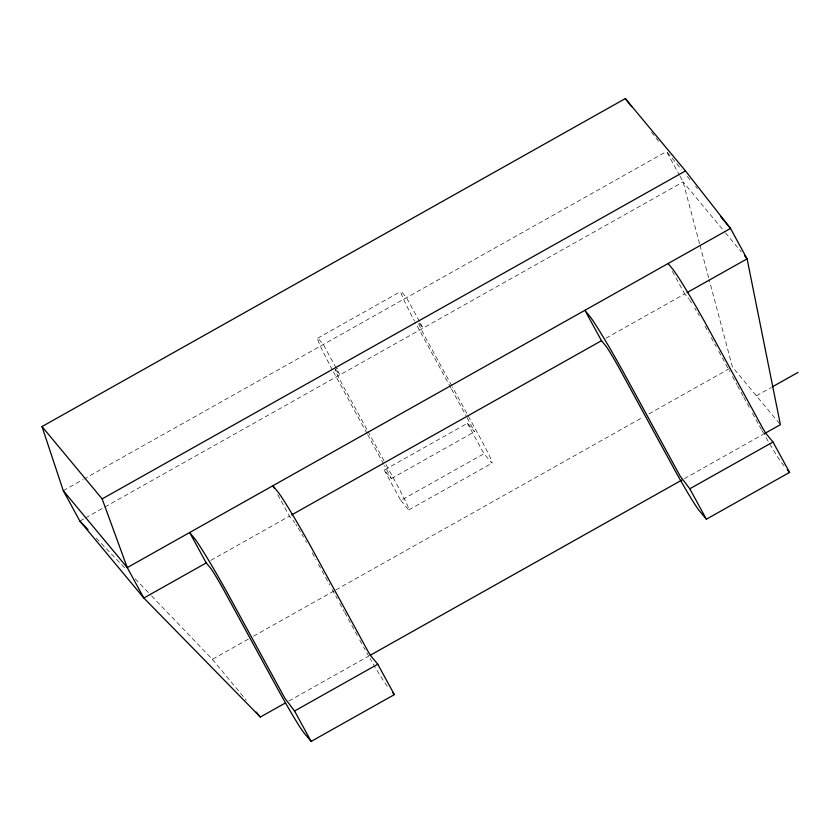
<?xml version="1.0" encoding="UTF-8"?>
<svg xmlns="http://www.w3.org/2000/svg" width="840" height="840" viewBox="0 0 840 840"><rect width="100%" height="100%" fill="white"/><g stroke="black" fill="none" stroke-linecap="round" stroke-linejoin="round"><path stroke-width="0.63" stroke-dasharray="4.2 3.15" d="M467.114 417.669L474.548 431.77L467.418 423.286L384.216 470.075L391.335 478.558L384.531 465.602M317.625 338.216L400.838 291.438M63.284 490.675L82.677 479.766M83.811 479.126L666.54 151.505M337.512 368.245L335.233 369.526A23.898 1.166 60.7 0 0 342.941 385.539L367.322 430.248M79.863 521.083L84.43 518.511M85.564 517.87L103.814 507.612M104.958 506.971L683.12 181.912L724.658 231.872M210.809 560.364L289.454 516.149L293.454 520.957A23.898 1.166 60.7 0 1 294.861 522.889M606.039 338.153L684.684 293.927L688.685 298.736M391.335 478.558L474.548 431.77M384.216 470.075L400.796 500.483L483.998 453.695L490.991 462.116A41.811 2.047 60.7 0 0 478.653 435.046L452.403 386.904M408.944 509.859L492.146 463.082M151.557 595.896L212.363 659.348L248.934 638.778M253.502 636.216L334.656 590.583M335.8 589.942L643.251 417.081M648.974 413.868L731.262 367.594M756.399 395.808L771.015 387.587M288.918 700.98L368.918 655.998M684.38 478.643L763.245 434.301M96.201 538.125L125.244 568.428M135.219 578.844L150.654 594.951M667.37 152.502L681.492 169.481M687.309 176.484L690.638 180.474M695.615 186.47L697.284 188.465M725.487 232.869L741.279 251.853M779.562 423.665L732.407 366.954L709.118 279.5M784.13 465.875L782.575 464.006A41.811 2.047 60.7 0 1 764.169 434.332M419.097 323.295L423.098 328.104L420.021 322.476M400.796 500.483L407.788 508.893A41.811 2.047 60.7 0 0 395.441 481.834L384.815 462.346M212.363 659.348L246.278 700.14M651.483 132.163L660.198 143.357M667.149 152.628L679.434 175.151M680.043 176.274L683.12 181.912L699.657 244.01M704.991 326.109L708.74 332.987M711.239 337.575L716.236 346.742M718.736 351.33L729.992 371.963M732.49 376.551L736.859 384.573M737.489 385.718L743.117 396.039M743.736 397.183L749.984 408.649M752.482 413.238L756.242 420.116A41.811 2.047 60.7 0 0 758.3 423.864M672.409 271.404L684.684 293.927M419.412 321.342L406.518 297.696L401.415 291.68A59.808 2.919 60.7 0 0 414.393 320.828M451.773 385.76L426.153 338.762A23.898 1.166 60.7 0 1 418.582 323.61M450.86 387.87L416.619 325.006A59.808 2.919 60.7 0 1 414.939 321.856M451.49 389.014L466.483 416.524M467.418 423.286L483.998 453.695M367.941 431.393L384.195 461.202M367.028 433.503L333.406 371.794M367.657 434.647L383.901 464.457M312.249 552.909L315.998 559.787M318.507 564.375L329.752 585.008M332.252 589.596L337.25 598.763M339.749 603.351L344.127 611.373M344.757 612.518L357.252 635.45M359.751 640.038L361.001 642.327A41.811 2.047 60.7 0 0 362.019 644.196M277.788 494.75L289.454 516.149M699.993 245.28L708.771 278.24M335.465 369.621A23.898 1.166 60.7 0 1 335.885 370.072L339.885 374.881L323.306 344.474L318.203 338.468A59.808 2.919 60.7 0 0 332.283 369.684M763.634 433.388A41.811 2.047 60.7 0 1 762.017 430.531M761.481 429.576A41.811 2.047 60.7 0 1 758.825 424.82M689.304 299.544A23.898 1.166 60.7 0 1 692.16 303.86M694.754 308.081A23.898 1.166 60.7 0 1 696.182 310.485M697.673 313.036A23.898 1.166 60.7 0 1 699.206 315.693M295.827 524.339A23.898 1.166 60.7 0 1 296.93 526.071M298.169 528.066A23.898 1.166 60.7 0 1 303.461 537.012M305.508 540.624A23.898 1.166 60.7 0 1 306.526 542.441M387.345 686.217A41.811 2.047 60.7 0 1 370.01 658.424M368.403 655.599A41.811 2.047 60.7 0 1 366.786 652.743M365.18 649.887A41.811 2.047 60.7 0 1 363.584 647.031"/><path stroke-width="1.26" d="M285.485 702.912L260.337 717.045L143.84 598.017L79.863 521.083L63.284 490.675L42 426.562L625.338 98.585L685.482 170.919L730.517 228.438L747.096 258.846L780.392 424.662L764.389 433.65M42 426.562L102.144 498.887L685.482 170.919M274.103 487.988L272.874 485.741L278.376 492.481A59.808 2.919 60.7 0 1 310.81 546.536L367.752 650.895L370.577 655.547L377.758 664.22L394.338 694.638L311.136 741.416L304.132 733.005A41.811 2.047 60.7 0 1 277.798 689.105L225.298 592.82A23.898 1.166 60.7 0 0 210.242 567.735L206.241 562.926L143.84 598.017L127.26 567.609L102.144 498.887M291.743 514.857L601.482 340.715L605.482 345.524A23.898 1.166 60.7 0 1 620.529 370.598L673.029 466.893A41.811 2.047 60.7 0 0 699.374 510.783L706.367 519.204L789.569 472.416L773 442.008L765.807 433.335L762.982 428.673L706.052 324.324A59.808 2.919 60.7 0 0 673.617 270.27L668.105 263.519M686.952 292.656L747.096 258.846L744.597 255.843M772.139 386.957L798 372.414M370.062 655.357L682.091 479.923M206.241 562.926L189.661 532.518L195.174 539.27A59.808 2.919 60.7 0 1 227.609 593.313L284.928 698.345L294.556 711.008L377.758 664.22M601.482 340.715L584.903 310.306L590.404 317.058A59.808 2.919 60.7 0 1 622.839 371.102L680.159 476.123L689.787 488.796L773 442.008M79.863 521.083L88.032 529.599M720.542 216.447L730.517 228.438L127.26 567.609L63.284 490.675M787.238 469.613L789.569 472.416M392.784 692.759L394.338 694.638M256.2 712.078L260.337 717.045M625.338 98.585L631.67 106.722M689.787 488.796L706.367 519.204M294.556 711.008L311.136 741.416"/></g></svg>
